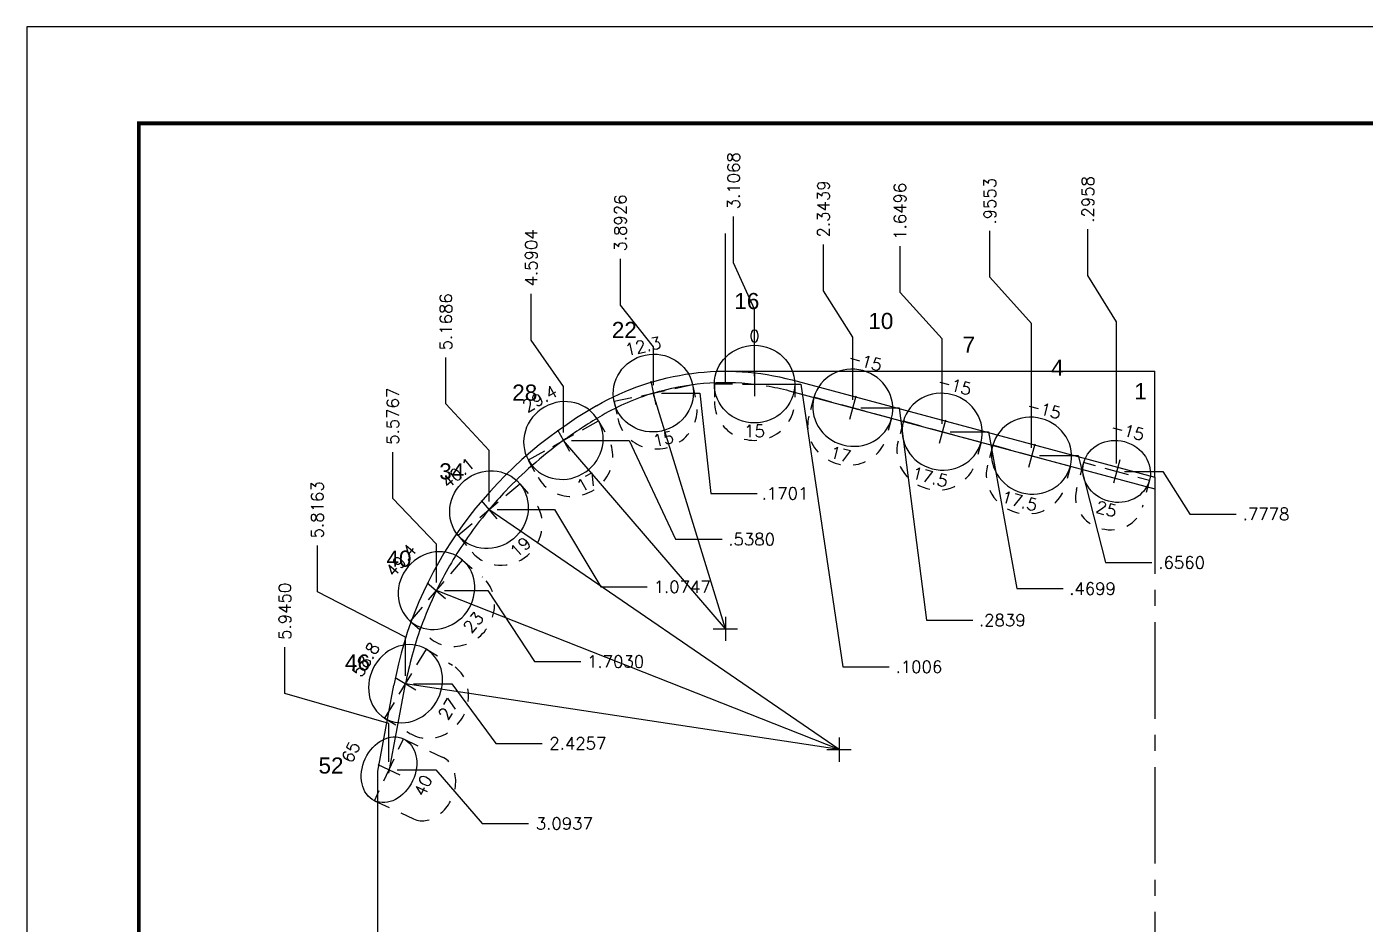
# Model space of a CAD drawing. Header units: inches. Extents: x -34 to 34, y 0 to 22.
# Drawn here: x -34 to -23.61, y 15.03 to 22 of the extents above; entities that cross this region are included whole.
import ezdxf
from ezdxf.enums import TextEntityAlignment as Align

# ---------------------------------------------------------------- set-up
doc = ezdxf.new("R2010")
doc.units = ezdxf.units.IN
doc.header["$MEASUREMENT"] = 0
doc.header["$PDMODE"] = 35
doc.linetypes.add('CENTER2', pattern=[1.125, 0.75, -0.125, 0.125, -0.125])
doc.linetypes.add('HIDDEN2', pattern=[0.1875, 0.125, -0.0625])
doc.layers.get('Defpoints').update_dxf_attribs({"color": 10})
for name, color, linetype in [('Blade1', 30, 'Continuous'), ('CLine', 5, 'CENTER2'), ('Dims', 4, 'Continuous'), ('Title Block', 7, 'Continuous')]:
    doc.layers.add(name, color=color, linetype=linetype)
doc.styles.add('RomanD', font='romand.shx', dxfattribs={"width": 0.9})
doc.styles.add('RomanS', font='romans')
doc.styles.get("Standard").update_dxf_attribs({"font": 'arial.ttf'})
doc.dimstyles.new('Copy of Standard', dxfattribs={"dimtxt": 0.094, "dimasz": 0.18, "dimexe": 0.0625, "dimexo": 0.0625, "dimgap": 0.045, "dimtad": 0, "dimtih": 1, "dimtoh": 1, "dimdec": 4, "dimzin": 4, "dimdsep": 46, "dimtxsty": 'RomanS', "dimcen": 0.09, "dimadec": 3, "dimazin": 1, "dimtfac": 1, "dimtdec": 4, "dimtofl": 0, "dimtmove": 0, "dimatfit": 1, "dimfxl": 1, "dimtolj": 1, "dimtzin": 0, "dimarcsym": 0})

# ---------------------------------------------------------------- blocks, each defined once
blk = doc.blocks.new('COT_Dblock')
at = {"layer": 'Title Block', "color": 8}
blk.add_lwpolyline([(0, 0), (34, 0), (34, 22), (0, 22)], close=True, dxfattribs=at)
at = {"layer": 'Title Block', "const_width": 0.03}
blk.add_lwpolyline([(33.13, 21.25), (0.87, 21.25), (0.87, 0.75), (33.13, 0.75)], close=True, dxfattribs=at)
at = {"layer": 'Title Block', "color": 1, "style": 'RomanS', "flags": 8}
for tag, p in [('FNAME', (0.62, 3.75)), ('REVDATE', (0.62, 2.25)), ('USER', (0.62, 0.75))]:
    blk.add_attdef(tag, text='', height=0.047, rotation=90, dxfattribs=at).set_placement(p, align=Align.BOTTOM_LEFT)
at = {"layer": 'Title Block', "color": 3, "style": 'RomanS', "flags": 8}
blk.add_attdef('DRAWN', text='', height=0.11, dxfattribs=at).set_placement((28.7, 1.984), align=Align.MIDDLE_CENTER)
for tag, p in [('DDATE', (28.356, 1.672)), ('CHECK', (28.356, 1.406)), ('MATRL', (28.356, 1.149)), ('PDATE', (28.356, 0.883)), ('SCALE', (29.896, 0.855)), ('SHEET', (32.005, 0.855))]:
    blk.add_attdef(tag, text='', height=0.094, dxfattribs=at).set_placement(p, align=Align.MIDDLE_LEFT)
at = {"layer": 'Title Block', "color": 3, "style": 'RomanD', "width": 0.9, "flags": 8}
for tag, height, p in [('TITL1', 0.125, (31.337, 1.684)), ('TITL2', 0.094, (31.337, 1.514)), ('TITL3', 0.094, (31.337, 1.374))]:
    blk.add_attdef(tag, text='', height=height, dxfattribs=at).set_placement(p, align=Align.MIDDLE_CENTER)
at = {"layer": 'Title Block', "color": 3, "style": 'RomanS', "flags": 8}
for tag, p in [('FSCM#', (30.337, 1.121)), ('DWG#', (31.81, 1.121)), ('REV#', (32.97, 1.121))]:
    blk.add_attdef(tag, text='', height=0.094, dxfattribs=at).set_placement(p, align=Align.TOP_CENTER)
blk = doc.blocks.new('CMark')
at = {"layer": 'CLine'}
for p, q in [((-0.094, 0), (0.094, 0)), ((0, 0.094), (0, -0.094))]:
    blk.add_line(p, q, dxfattribs=at)
blk = doc.blocks.new('1613@17')
for p, q in [((-0.17, 0), (-0.313, 0)), ((0.171, 0), (0.312, 0))]:
    blk.add_line(p, q)
at = {"color": 8, "linetype": 'HIDDEN2', "ltscale": 0.5}
blk.add_line((-0.313, 0), (-0.313, -0.152), dxfattribs=at)
at = {"color": 8, "linetype": 'HIDDEN2', "ltscale": 0.5, "flags": 128}
blk.add_lwpolyline([(0.312, 0), (0.312, -0.152)], dxfattribs=at)
blk.add_ellipse((0, 0), major_axis=(-0.312, 0), ratio=0.95632, start_param=3.141593, end_param=9.424778)
at = {"color": 8, "linetype": 'HIDDEN2', "ltscale": 0.5}
blk.add_ellipse((0, -0.152), major_axis=(-0.312, 0), ratio=0.95632, start_param=0, end_param=3.141593, dxfattribs=at)
blk.add_blockref('CMark', (0, 0))
at = {"style": 'RomanS'}
blk.add_text('17', height=0.094, dxfattribs=at).set_placement((0.001, -0.373), align=Align.MIDDLE_CENTER)
blk.add_attdef('ANG', text='', height=0.094, dxfattribs=at).set_placement((0, 0.298), align=Align.BOTTOM_CENTER)
blk = doc.blocks.new('1613@17.5')
for p, q in [((-0.17, 0), (-0.312, 0)), ((0.171, 0), (0.312, 0))]:
    blk.add_line(p, q)
at = {"color": 8, "linetype": 'HIDDEN2', "ltscale": 0.5}
blk.add_line((-0.312, 0), (-0.312, -0.159), dxfattribs=at)
at = {"color": 8, "linetype": 'HIDDEN2', "ltscale": 0.5, "flags": 128}
blk.add_lwpolyline([(0.312, 0), (0.312, -0.159)], dxfattribs=at)
at = {"extrusion": (0, 0, -1)}
blk.add_ellipse((0, 0), major_axis=(-0.312, 0), ratio=0.953717, start_param=-3.141592653589793, end_param=3.141592653589793, dxfattribs=at)
at = {"color": 8, "linetype": 'HIDDEN2', "ltscale": 0.5}
blk.add_ellipse((0, -0.159), major_axis=(0.312, 0), ratio=0.953717, start_param=3.141593, end_param=6.283185, dxfattribs=at)
blk.add_blockref('CMark', (0, 0))
at = {"style": 'RomanS'}
blk.add_text('17.5', height=0.094, dxfattribs=at).set_placement((0, -0.364), align=Align.MIDDLE_CENTER)
blk.add_attdef('ANG', text='', height=0.094, dxfattribs=at).set_placement((0, 0.298), align=Align.BOTTOM_CENTER)
blk = doc.blocks.new('1613@15')
for p, q in [((-0.17, 0), (-0.312, 0)), ((0.171, 0), (0.312, 0))]:
    blk.add_line(p, q)
at = {"color": 8, "linetype": 'HIDDEN2', "ltscale": 0.5}
blk.add_line((-0.312, 0), (-0.312, -0.135), dxfattribs=at)
at = {"color": 8, "linetype": 'HIDDEN2', "ltscale": 0.5, "flags": 128}
blk.add_lwpolyline([(0.312, 0), (0.312, -0.135)], dxfattribs=at)
blk.add_ellipse((0, 0), major_axis=(-0.312, 0), ratio=0.965926, start_param=-3.141592653589793, end_param=3.141592653589793)
at = {"color": 8, "linetype": 'HIDDEN2', "ltscale": 0.5}
blk.add_ellipse((0, -0.135), major_axis=(-0.312, 0), ratio=0.965926, start_param=0, end_param=3.141593, dxfattribs=at)
blk.add_blockref('CMark', (0, 0))
at = {"style": 'RomanS'}
blk.add_text('15', height=0.094, dxfattribs=at).set_placement((0, -0.364), align=Align.MIDDLE_CENTER)
blk.add_attdef('ANG', text='', height=0.094, dxfattribs=at).set_placement((0, 0.298), align=Align.BOTTOM_CENTER)
blk = doc.blocks.new('1613@19')
for p, q in [((-0.17, 0), (-0.313, 0)), ((0.171, 0), (0.312, 0))]:
    blk.add_line(p, q)
at = {"color": 8, "linetype": 'HIDDEN2', "ltscale": 0.5}
blk.add_line((-0.313, 0), (-0.313, -0.169), dxfattribs=at)
at = {"color": 8, "linetype": 'HIDDEN2', "ltscale": 0.5, "flags": 128}
blk.add_lwpolyline([(0.312, 0), (0.312, -0.169)], dxfattribs=at)
at = {"extrusion": (0, 0, -1)}
blk.add_ellipse((0, 0), major_axis=(-0.312, 0), ratio=0.945519, start_param=3.141593, end_param=9.424778, dxfattribs=at)
at = {"color": 8, "linetype": 'HIDDEN2', "ltscale": 0.5}
blk.add_ellipse((0, -0.169), major_axis=(0.312, 0), ratio=0.945519, start_param=3.141593, end_param=6.283185, dxfattribs=at)
blk.add_blockref('CMark', (0, 0))
at = {"style": 'RomanS'}
blk.add_text('19', height=0.094, dxfattribs=at).set_placement((0, -0.379), align=Align.MIDDLE_CENTER)
blk.add_attdef('ANG', text='', height=0.094, dxfattribs=at).set_placement((0, 0.298), align=Align.BOTTOM_CENTER)
blk = doc.blocks.new('1613@23')
for p, q in [((-0.17, 0), (-0.313, 0)), ((0.171, 0), (0.312, 0))]:
    blk.add_line(p, q)
at = {"color": 8, "linetype": 'HIDDEN2', "ltscale": 0.5}
blk.add_line((-0.313, 0), (-0.313, -0.203), dxfattribs=at)
at = {"color": 8, "linetype": 'HIDDEN2', "ltscale": 0.5, "flags": 128}
blk.add_lwpolyline([(0.312, 0), (0.312, -0.203)], dxfattribs=at)
blk.add_ellipse((0, 0), major_axis=(-0.312, 0), ratio=0.920512, start_param=3.141593, end_param=9.424778)
at = {"color": 8, "linetype": 'HIDDEN2', "ltscale": 0.5}
blk.add_ellipse((0, -0.203), major_axis=(-0.312, 0), ratio=0.920512, start_param=0, end_param=3.141593, dxfattribs=at)
blk.add_blockref('CMark', (0, 0))
at = {"style": 'RomanS'}
blk.add_text('23', height=0.094, dxfattribs=at).set_placement((-0.001, -0.379), align=Align.MIDDLE_CENTER)
blk.add_attdef('ANG', text='', height=0.094, dxfattribs=at).set_placement((0, 0.287), align=Align.BOTTOM_CENTER)
blk = doc.blocks.new('1613@27')
for p, q in [((-0.17, 0), (-0.313, 0)), ((0.171, 0), (0.312, 0))]:
    blk.add_line(p, q)
at = {"color": 8, "linetype": 'HIDDEN2', "ltscale": 0.5}
blk.add_line((-0.313, 0), (-0.313, -0.236), dxfattribs=at)
at = {"color": 8, "linetype": 'HIDDEN2', "ltscale": 0.5, "flags": 128}
blk.add_lwpolyline([(0.312, 0), (0.312, -0.236)], dxfattribs=at)
blk.add_ellipse((0, 0), major_axis=(-0.312, 0), ratio=0.891008, start_param=3.141593, end_param=9.424778)
at = {"color": 8, "linetype": 'HIDDEN2', "ltscale": 0.5}
blk.add_ellipse((0, -0.236), major_axis=(-0.312, 0), ratio=0.891008, start_param=0, end_param=3.141593, dxfattribs=at)
blk.add_blockref('CMark', (0, 0))
at = {"style": 'RomanS'}
blk.add_text('27', height=0.094, dxfattribs=at).set_placement((0.003, -0.384), align=Align.MIDDLE_CENTER)
blk.add_attdef('ANG', text='', height=0.094, dxfattribs=at).set_placement((0, 0.287), align=Align.BOTTOM_CENTER)
blk = doc.blocks.new('1313@40')
for p, q in [((-0.265, 0), (-0.177, 0)), ((0.177, 0), (0.264, 0))]:
    blk.add_line(p, q)
at = {"color": 8, "linetype": 'HIDDEN2'}
for p, q in [((-0.265, 0), (-0.265, -0.334)), ((0.264, 0), (0.264, -0.334))]:
    blk.add_line(p, q, dxfattribs=at)
blk.add_ellipse((0, 0), major_axis=(0.265, 0), ratio=0.765974)
blk.add_ellipse((0, -0.334), major_axis=(-0.265, 0), ratio=0.765974, start_param=0, end_param=3.141593, dxfattribs=at)
blk.add_blockref('CMark', (0, 0))
at = {"style": 'RomanS'}
blk.add_text('40', height=0.094, dxfattribs=at).set_placement((0, -0.292), align=Align.MIDDLE_CENTER)
blk.add_attdef('ANG', text='', height=0.094, dxfattribs=at).set_placement((0, 0.251), align=Align.BOTTOM_CENTER)
blk = doc.blocks.new('*D203')
at = {"layer": 'Defpoints', "color": 0, "transparency": 16777216}
for p in [(-25.761, 20.43), (-25.243, 19.327), (-25.539, 18.549)]:
    blk.add_point(p, dxfattribs=at)
at = {"layer": 'Dims', "color": 0, "lineweight": -2, "transparency": 16777216}
for p, q in [((-25.761, 20.07), (-25.761, 20.43)), ((-25.539, 19.71), (-25.761, 20.07)), ((-25.539, 18.611), (-25.539, 19.71))]:
    blk.add_line(p, q, dxfattribs=at)
at = {"layer": 'Dims', "color": 0, "transparency": 16777216, "insert": (-25.761, 20.66), "char_height": 0.094, "attachment_point": 5, "rotation": 90, "style": 'RomanS'}
blk.add_mtext('\\A1;.2958', dxfattribs=at)
blk = doc.blocks.new('*D204')
at = {"layer": 'Defpoints', "color": 0, "transparency": 16777216}
for p in [(-26.522, 20.416), (-25.243, 19.327), (-26.198, 18.671)]:
    blk.add_point(p, dxfattribs=at)
at = {"layer": 'Dims', "color": 0, "lineweight": -2, "transparency": 16777216}
for p, q in [((-26.522, 20.056), (-26.522, 20.416)), ((-26.198, 19.696), (-26.522, 20.056)), ((-26.198, 18.733), (-26.198, 19.696))]:
    blk.add_line(p, q, dxfattribs=at)
at = {"layer": 'Dims', "color": 0, "transparency": 16777216, "insert": (-26.522, 20.646), "char_height": 0.094, "attachment_point": 5, "rotation": 90, "style": 'RomanS'}
blk.add_mtext('\\A1;.9553', dxfattribs=at)
blk = doc.blocks.new('*D205')
at = {"layer": 'Defpoints', "color": 0, "transparency": 16777216}
for p in [(-27.22, 20.297), (-25.243, 19.327), (-26.892, 18.857)]:
    blk.add_point(p, dxfattribs=at)
at = {"layer": 'Dims', "color": 0, "lineweight": -2, "transparency": 16777216}
for p, q in [((-27.22, 19.937), (-27.22, 20.297)), ((-26.892, 19.577), (-27.22, 19.937)), ((-26.892, 18.919), (-26.892, 19.577))]:
    blk.add_line(p, q, dxfattribs=at)
at = {"layer": 'Dims', "color": 0, "transparency": 16777216, "insert": (-27.22, 20.568), "char_height": 0.094, "attachment_point": 5, "rotation": 90, "style": 'RomanS'}
blk.add_mtext('\\A1;1.6496', dxfattribs=at)
blk = doc.blocks.new('*D206')
at = {"layer": 'Defpoints', "color": 0, "transparency": 16777216}
for p in [(-27.814, 20.311), (-25.243, 19.327), (-27.587, 19.043)]:
    blk.add_point(p, dxfattribs=at)
at = {"layer": 'Dims', "color": 0, "lineweight": -2, "transparency": 16777216}
for p, q in [((-27.814, 19.951), (-27.814, 20.311)), ((-27.587, 19.591), (-27.814, 19.951)), ((-27.587, 19.105), (-27.587, 19.591))]:
    blk.add_line(p, q, dxfattribs=at)
at = {"layer": 'Dims', "color": 0, "transparency": 16777216, "insert": (-27.814, 20.586), "char_height": 0.094, "attachment_point": 5, "rotation": 90, "style": 'RomanS'}
blk.add_mtext('\\A1;2.3439', dxfattribs=at)
blk = doc.blocks.new('*D207')
at = {"layer": 'Defpoints', "color": 0, "transparency": 16777216}
for p in [(-28.512, 20.527), (-28.35, 19.226), (-25.243, 19.327)]:
    blk.add_point(p, dxfattribs=at)
at = {"layer": 'Dims', "color": 0, "lineweight": -2, "transparency": 16777216}
for p, q in [((-28.512, 20.167), (-28.512, 20.527)), ((-28.35, 19.807), (-28.512, 20.167)), ((-28.35, 19.289), (-28.35, 19.807))]:
    blk.add_line(p, q, dxfattribs=at)
at = {"layer": 'Dims', "color": 0, "transparency": 16777216, "insert": (-28.512, 20.805), "char_height": 0.094, "attachment_point": 5, "rotation": 90, "style": 'RomanS'}
blk.add_mtext('\\A1;3.1068', dxfattribs=at)
blk = doc.blocks.new('*D208')
at = {"layer": 'Defpoints', "color": 0, "transparency": 16777216}
for p in [(-29.391, 20.199), (-25.243, 19.327), (-29.135, 19.157)]:
    blk.add_point(p, dxfattribs=at)
at = {"layer": 'Dims', "color": 0, "lineweight": -2, "transparency": 16777216}
for p, q in [((-29.391, 19.839), (-29.391, 20.199)), ((-29.135, 19.517), (-29.391, 19.839)), ((-29.135, 19.219), (-29.135, 19.517))]:
    blk.add_line(p, q, dxfattribs=at)
at = {"layer": 'Dims', "color": 0, "transparency": 16777216, "insert": (-29.391, 20.477), "char_height": 0.094, "attachment_point": 5, "rotation": 90, "style": 'RomanS'}
blk.add_mtext('\\A1;3.8926', dxfattribs=at)
blk = doc.blocks.new('*D209')
at = {"layer": 'Defpoints', "color": 0, "transparency": 16777216}
for p in [(-30.083, 19.927), (-25.243, 19.327), (-29.833, 18.789)]:
    blk.add_point(p, dxfattribs=at)
at = {"layer": 'Dims', "color": 0, "lineweight": -2, "transparency": 16777216}
for p, q in [((-30.083, 19.567), (-30.083, 19.927)), ((-29.833, 19.207), (-30.083, 19.567)), ((-29.833, 18.851), (-29.833, 19.207))]:
    blk.add_line(p, q, dxfattribs=at)
at = {"layer": 'Dims', "color": 0, "transparency": 16777216, "insert": (-30.083, 20.207), "char_height": 0.094, "attachment_point": 5, "rotation": 90, "style": 'RomanS'}
blk.add_mtext('\\A1;4.5904', dxfattribs=at)
blk = doc.blocks.new('*D210')
at = {"layer": 'Defpoints', "color": 0, "transparency": 16777216}
for p in [(-30.746, 19.432), (-25.243, 19.327), (-30.411, 18.252)]:
    blk.add_point(p, dxfattribs=at)
at = {"layer": 'Dims', "color": 0, "lineweight": -2, "transparency": 16777216}
for p, q in [((-30.746, 19.072), (-30.746, 19.432)), ((-30.411, 18.712), (-30.746, 19.072)), ((-30.411, 18.314), (-30.411, 18.712))]:
    blk.add_line(p, q, dxfattribs=at)
at = {"layer": 'Dims', "color": 0, "transparency": 16777216, "insert": (-30.746, 19.71), "char_height": 0.094, "attachment_point": 5, "rotation": 90, "style": 'RomanS'}
blk.add_mtext('\\A1;5.1686', dxfattribs=at)
blk = doc.blocks.new('*D211')
at = {"layer": 'Defpoints', "color": 0, "transparency": 16777216}
for p in [(-25.243, 19.327), (-31.158, 18.699), (-30.82, 17.624)]:
    blk.add_point(p, dxfattribs=at)
at = {"layer": 'Dims', "color": 0, "lineweight": -2, "transparency": 16777216}
for p, q in [((-31.158, 18.339), (-31.158, 18.699)), ((-30.82, 17.984), (-31.158, 18.339)), ((-30.82, 17.686), (-30.82, 17.984))]:
    blk.add_line(p, q, dxfattribs=at)
at = {"layer": 'Dims', "color": 0, "transparency": 16777216, "insert": (-31.158, 18.977), "char_height": 0.094, "attachment_point": 5, "rotation": 90, "style": 'RomanS'}
blk.add_mtext('\\A1;5.5767', dxfattribs=at)
blk = doc.blocks.new('*D212')
at = {"layer": 'Defpoints', "color": 0, "transparency": 16777216}
for p in [(-25.243, 19.327), (-31.744, 17.974), (-31.059, 16.901)]:
    blk.add_point(p, dxfattribs=at)
at = {"layer": 'Dims', "color": 0, "lineweight": -2, "transparency": 16777216}
for p, q in [((-31.744, 17.614), (-31.744, 17.974)), ((-31.059, 17.261), (-31.744, 17.614)), ((-31.059, 16.963), (-31.059, 17.261))]:
    blk.add_line(p, q, dxfattribs=at)
at = {"layer": 'Dims', "color": 0, "transparency": 16777216, "insert": (-31.744, 18.251), "char_height": 0.094, "attachment_point": 5, "rotation": 90, "style": 'RomanS'}
blk.add_mtext('\\A1;5.8163', dxfattribs=at)
blk = doc.blocks.new('*D213')
at = {"layer": 'Defpoints', "color": 0, "transparency": 16777216}
for p in [(-25.243, 19.327), (-31.996, 17.185), (-31.188, 16.233)]:
    blk.add_point(p, dxfattribs=at)
at = {"layer": 'Dims', "color": 0, "lineweight": -2, "transparency": 16777216}
for p, q in [((-31.996, 16.825), (-31.996, 17.185)), ((-31.188, 16.593), (-31.996, 16.825)), ((-31.188, 16.295), (-31.188, 16.593))]:
    blk.add_line(p, q, dxfattribs=at)
at = {"layer": 'Dims', "color": 0, "transparency": 16777216, "insert": (-31.996, 17.463), "char_height": 0.094, "attachment_point": 5, "rotation": 90, "style": 'RomanS'}
blk.add_mtext('\\A1;5.9450', dxfattribs=at)
blk = doc.blocks.new('*D214')
at = {"layer": 'Defpoints', "color": 0, "transparency": 16777216}
for p in [(-25.243, 19.327), (-25.539, 18.549), (-24.609, 18.218)]:
    blk.add_point(p, dxfattribs=at)
at = {"layer": 'Dims', "color": 0, "lineweight": -2, "transparency": 16777216}
for p, q in [((-25.476, 18.549), (-25.179, 18.549)), ((-25.179, 18.549), (-24.969, 18.218)), ((-24.969, 18.218), (-24.609, 18.218))]:
    blk.add_line(p, q, dxfattribs=at)
at = {"layer": 'Dims', "color": 0, "transparency": 16777216, "insert": (-24.378, 18.218), "char_height": 0.094, "attachment_point": 5, "style": 'RomanS'}
blk.add_mtext('\\A1;.7778', dxfattribs=at)
blk = doc.blocks.new('*D215')
at = {"layer": 'Defpoints', "color": 0, "transparency": 16777216}
for p in [(-25.243, 19.327), (-26.198, 18.671), (-25.264, 17.841)]:
    blk.add_point(p, dxfattribs=at)
at = {"layer": 'Dims', "color": 0, "lineweight": -2, "transparency": 16777216}
for p, q in [((-26.136, 18.671), (-25.838, 18.671)), ((-25.838, 18.671), (-25.624, 17.841)), ((-25.624, 17.841), (-25.264, 17.841))]:
    blk.add_line(p, q, dxfattribs=at)
at = {"layer": 'Dims', "color": 0, "transparency": 16777216, "insert": (-25.033, 17.841), "char_height": 0.094, "attachment_point": 5, "style": 'RomanS'}
blk.add_mtext('\\A1;.6560', dxfattribs=at)
blk = doc.blocks.new('*D216')
at = {"layer": 'Defpoints', "color": 0, "transparency": 16777216}
for p in [(-25.243, 19.327), (-26.892, 18.857), (-25.953, 17.639)]:
    blk.add_point(p, dxfattribs=at)
at = {"layer": 'Dims', "color": 0, "lineweight": -2, "transparency": 16777216}
for p, q in [((-26.83, 18.857), (-26.532, 18.857)), ((-26.532, 18.857), (-26.313, 17.639)), ((-26.313, 17.639), (-25.953, 17.639))]:
    blk.add_line(p, q, dxfattribs=at)
at = {"layer": 'Dims', "color": 0, "transparency": 16777216, "insert": (-25.725, 17.639), "char_height": 0.094, "attachment_point": 5, "style": 'RomanS'}
blk.add_mtext('\\A1;.4699', dxfattribs=at)
blk = doc.blocks.new('*D217')
at = {"layer": 'Defpoints', "color": 0, "transparency": 16777216}
for p in [(-25.243, 19.327), (-27.587, 19.043), (-26.655, 17.394)]:
    blk.add_point(p, dxfattribs=at)
at = {"layer": 'Dims', "color": 0, "lineweight": -2, "transparency": 16777216}
for p, q in [((-27.524, 19.043), (-27.227, 19.043)), ((-27.227, 19.043), (-27.015, 17.394)), ((-27.015, 17.394), (-26.655, 17.394))]:
    blk.add_line(p, q, dxfattribs=at)
at = {"layer": 'Dims', "color": 0, "transparency": 16777216, "insert": (-26.426, 17.394), "char_height": 0.094, "attachment_point": 5, "style": 'RomanS'}
blk.add_mtext('\\A1;.2839', dxfattribs=at)
blk = doc.blocks.new('*D218')
at = {"layer": 'Defpoints', "color": 0, "transparency": 16777216}
for p in [(-28.35, 19.226), (-25.243, 19.327), (-27.304, 17.032)]:
    blk.add_point(p, dxfattribs=at)
at = {"layer": 'Dims', "color": 0, "lineweight": -2, "transparency": 16777216}
for p, q in [((-28.287, 19.226), (-27.99, 19.226)), ((-27.99, 19.226), (-27.664, 17.032)), ((-27.664, 17.032), (-27.304, 17.032))]:
    blk.add_line(p, q, dxfattribs=at)
at = {"layer": 'Dims', "color": 0, "transparency": 16777216, "insert": (-27.073, 17.032), "char_height": 0.094, "attachment_point": 5, "style": 'RomanS'}
blk.add_mtext('\\A1;.1006', dxfattribs=at)
blk = doc.blocks.new('*D219')
at = {"layer": 'Defpoints', "color": 0, "transparency": 16777216}
for p in [(-25.243, 19.327), (-29.135, 19.157), (-28.33, 18.378)]:
    blk.add_point(p, dxfattribs=at)
at = {"layer": 'Dims', "color": 0, "lineweight": -2, "transparency": 16777216}
for p, q in [((-29.073, 19.157), (-28.775, 19.157)), ((-28.775, 19.157), (-28.69, 18.378)), ((-28.69, 18.378), (-28.33, 18.378))]:
    blk.add_line(p, q, dxfattribs=at)
at = {"layer": 'Dims', "color": 0, "transparency": 16777216, "insert": (-28.113, 18.378), "char_height": 0.094, "attachment_point": 5, "style": 'RomanS'}
blk.add_mtext('\\A1;.1701', dxfattribs=at)
blk = doc.blocks.new('*D220')
at = {"layer": 'Defpoints', "color": 0, "transparency": 16777216}
for p in [(-25.243, 19.327), (-29.833, 18.789), (-28.602, 18.022)]:
    blk.add_point(p, dxfattribs=at)
at = {"layer": 'Dims', "color": 0, "lineweight": -2, "transparency": 16777216}
for p, q in [((-29.771, 18.789), (-29.322, 18.789)), ((-29.322, 18.789), (-28.962, 18.022)), ((-28.962, 18.022), (-28.602, 18.022))]:
    blk.add_line(p, q, dxfattribs=at)
at = {"layer": 'Dims', "color": 0, "transparency": 16777216, "insert": (-28.372, 18.022), "char_height": 0.094, "attachment_point": 5, "style": 'RomanS'}
blk.add_mtext('\\A1;.5380', dxfattribs=at)
blk = doc.blocks.new('*D221')
at = {"layer": 'Defpoints', "color": 0, "transparency": 16777216}
for p in [(-25.243, 19.327), (-30.411, 18.252), (-29.182, 17.653)]:
    blk.add_point(p, dxfattribs=at)
at = {"layer": 'Dims', "color": 0, "lineweight": -2, "transparency": 16777216}
for p, q in [((-30.349, 18.252), (-29.902, 18.252)), ((-29.902, 18.252), (-29.542, 17.653)), ((-29.542, 17.653), (-29.182, 17.653))]:
    blk.add_line(p, q, dxfattribs=at)
at = {"layer": 'Dims', "color": 0, "transparency": 16777216, "insert": (-28.911, 17.653), "char_height": 0.094, "attachment_point": 5, "style": 'RomanS'}
blk.add_mtext('\\A1;1.0747', dxfattribs=at)
blk = doc.blocks.new('*D222')
at = {"layer": 'Defpoints', "color": 0, "transparency": 16777216}
for p in [(-25.243, 19.327), (-30.82, 17.624), (-29.699, 17.073)]:
    blk.add_point(p, dxfattribs=at)
at = {"layer": 'Dims', "color": 0, "lineweight": -2, "transparency": 16777216}
for p, q in [((-30.757, 17.624), (-30.419, 17.624)), ((-30.419, 17.624), (-30.059, 17.073)), ((-30.059, 17.073), (-29.699, 17.073))]:
    blk.add_line(p, q, dxfattribs=at)
at = {"layer": 'Dims', "color": 0, "transparency": 16777216, "insert": (-29.428, 17.073), "char_height": 0.094, "attachment_point": 5, "style": 'RomanS'}
blk.add_mtext('\\A1;1.7030', dxfattribs=at)
blk = doc.blocks.new('*D223')
at = {"layer": 'Defpoints', "color": 0, "transparency": 16777216}
for p in [(-25.243, 19.327), (-31.059, 16.901), (-29.999, 16.438)]:
    blk.add_point(p, dxfattribs=at)
at = {"layer": 'Dims', "color": 0, "lineweight": -2, "transparency": 16777216}
for p, q in [((-30.997, 16.901), (-30.699, 16.901)), ((-30.699, 16.901), (-30.359, 16.438)), ((-30.359, 16.438), (-29.999, 16.438))]:
    blk.add_line(p, q, dxfattribs=at)
at = {"layer": 'Dims', "color": 0, "transparency": 16777216, "insert": (-29.721, 16.438), "char_height": 0.094, "attachment_point": 5, "style": 'RomanS'}
blk.add_mtext('\\A1;2.4257', dxfattribs=at)
blk = doc.blocks.new('*D224')
at = {"layer": 'Defpoints', "color": 0, "transparency": 16777216}
for p in [(-25.243, 19.327), (-31.188, 16.233), (-30.104, 15.816)]:
    blk.add_point(p, dxfattribs=at)
at = {"layer": 'Dims', "color": 0, "lineweight": -2, "transparency": 16777216}
for p, q in [((-31.125, 16.233), (-30.824, 16.233)), ((-30.824, 16.233), (-30.464, 15.816)), ((-30.464, 15.816), (-30.104, 15.816))]:
    blk.add_line(p, q, dxfattribs=at)
at = {"layer": 'Dims', "color": 0, "transparency": 16777216, "insert": (-29.826, 15.816), "char_height": 0.094, "attachment_point": 5, "style": 'RomanS'}
blk.add_mtext('\\A1;3.0937', dxfattribs=at)
blk = doc.blocks.new('1313@25')
for p, q in [((-0.17, 0), (-0.265, 0)), ((0.171, 0), (0.264, 0))]:
    blk.add_line(p, q)
at = {"color": 8, "linetype": 'HIDDEN2', "ltscale": 0.5}
blk.add_line((-0.265, 0), (-0.265, -0.22), dxfattribs=at)
at = {"color": 8, "linetype": 'HIDDEN2', "ltscale": 0.5, "flags": 128}
blk.add_lwpolyline([(0.264, 0), (0.264, -0.22)], dxfattribs=at)
blk.add_ellipse((0, 0), major_axis=(0.264, 0), ratio=0.906308)
at = {"color": 8, "linetype": 'HIDDEN2', "ltscale": 0.5}
blk.add_ellipse((0, -0.22), major_axis=(0.264, 0), ratio=0.906308, start_param=3.141593, end_param=6.283185, dxfattribs=at)
blk.add_blockref('CMark', (0, 0))
at = {"style": 'RomanS'}
blk.add_text('25', height=0.094, dxfattribs=at).set_placement((0, -0.302), align=Align.MIDDLE_CENTER)
blk.add_attdef('ANG', text='', height=0.094, dxfattribs=at).set_placement((0, 0.251), align=Align.BOTTOM_CENTER)

msp = doc.modelspace()

# ---------------------------------------------------------------- linework, layer by layer
at = {"color": 5, "linetype": 'CENTER2'}
msp.add_line((-25.24289, 18.50417), (-25.24289, 9.95166), dxfattribs=at)
at = {"color": 7, "linetype": 'Continuous'}
for p, q in [((-31.27414, 16.22249), (-31.14914, 16.88916)), ((-31.18922, 16.20657), (-31.05904, 16.90087)), ((-31.27414, 12.79541), (-31.27414, 16.22249))]:
    msp.add_line(p, q, dxfattribs=at)
for points in [[(-29.57577, 19.05871, -0.19891237), (-28.05813, 19.25851), (-25.24289, 18.50417)], [(-29.13548, 19.15657, -0.10418883), (-28.34968, 19.22685, -0.10418883)], [(-28.25871, 19.21381, -0.0238405), (-28.0805, 19.17505), (-25.24289, 18.41472)]]:
    msp.add_lwpolyline(points, format="xyb", dxfattribs=at)
msp.add_ellipse((-27.69305, 16.38916), major_axis=(-3.5, 0), ratio=0.90478468, start_param=5.28035874, end_param=6.12463105, dxfattribs=at)
for points, knots in [([(-29.83454, 18.78797), (-29.91888, 18.72642), (-29.99974, 18.66168), (-30.07702, 18.59366), (-30.148, 18.53117), (-30.21596, 18.46592), (-30.3259, 18.35062), (-30.36953, 18.30185), (-30.41145, 18.25194)], [5.389389553, 5.389389553, 5.389389553, 5.389389553, 5.484232099, 5.484232099, 5.484232099, 5.571355556, 5.571355556, 5.632395671, 5.632395671, 5.632395671, 5.632395671]), ([(-30.41384, 18.24949), (-30.48029, 18.16976), (-30.54235, 18.08763), (-30.5999, 18.00302), (-30.68268, 17.88129), (-30.75611, 17.75442), (-30.81958, 17.62367)], [5.633595471, 5.633595471, 5.633595471, 5.633595471, 5.730402733, 5.730402733, 5.730402733, 5.869677639, 5.869677639, 5.869677639, 5.869677639]), ([(-30.81997, 17.6232), (-30.86516, 17.52966), (-30.90523, 17.43465), (-30.94003, 17.33811), (-30.99153, 17.19524), (-31.03149, 17.04903), (-31.05918, 16.90095)], [5.870017351, 5.870017351, 5.870017351, 5.870017351, 5.969114557, 5.969114557, 5.969114557, 6.115779028, 6.115779028, 6.115779028, 6.115779028])]:
    msp.add_open_spline(points, degree=3, knots=knots, dxfattribs=at)
at = {"layer": 'Blade1'}
for p, q in [((-28.57577, 17.32666), (-29.13548, 19.15657)), ((-28.57577, 17.32666), (-29.83331, 18.78866)), ((-27.69305, 16.38916), (-30.41145, 18.25194)), ((-27.69305, 16.38916), (-30.81958, 17.62367)), ((-27.69305, 16.38916), (-31.05918, 16.90095))]:
    msp.add_line(p, q, dxfattribs=at)
at = {"layer": 'Dims'}
for p, q in [((-28.57577, 19.24026), (-28.57577, 20.39498)), ((-28.57577, 19.32666), (-25.24289, 19.32666)), ((-25.24289, 18.50417), (-25.24289, 19.32666))]:
    msp.add_line(p, q, dxfattribs=at)
msp.add_lwpolyline([(-29.13548, 19.15657, 0.05675291), (-29.53257, 18.98388), (-29.55074, 18.97314), (-29.56888, 18.96237), (-29.587, 18.95155), (-29.60507, 18.94066), (-29.62308, 18.92967), (-29.64102, 18.91857), (-29.65681, 18.90862), (-29.6766, 18.89592), (-29.69425, 18.88437), (-29.71181, 18.87269), (-29.7293, 18.86089), (-29.74673, 18.849), (-29.76411, 18.83703), (-29.78145, 18.825), (-29.79875, 18.81291), (-29.81603, 18.80079), (-29.83331, 18.78866)], format="xyb", dxfattribs=at)

# ---------------------------------------------------------------- block references
at = {"layer": 'Blade1'}
msp.add_blockref('1613@15', (-28.34968, 19.22608), dxfattribs=at).add_auto_attribs({'ANG': '0'})
for name, p, rotation, values in [('1613@15', (-29.13548, 19.15657), 12.3, {'ANG': '12.3'}), ('1613@17', (-27.58675, 19.04275), 345, {'ANG': '-15'}), ('1613@17.5', (-26.89249, 18.85673), 345, {'ANG': '-15'}), ('1613@17', (-29.83331, 18.78866), 29.4, {'ANG': '29.4'}), ('1613@17.5', (-26.19823, 18.6707), 345, {'ANG': '-15'}), ('1313@25', (-25.53864, 18.54884), 345, {'ANG': '-15'}), ('1613@19', (-30.41145, 18.25194), 40.1, {'ANG': '40.1'}), ('1613@23', (-30.81958, 17.62367), 49.4, {'ANG': '49.4'}), ('1613@27', (-31.05918, 16.90095), 58.8, {'ANG': '58.8'}), ('1313@40', (-31.18787, 16.23295), 65, {'ANG': '65'})]:
    msp.add_blockref(name, p, dxfattribs=dict(at, rotation=rotation)).add_auto_attribs(values)
at = {"layer": 'Dims'}
for p in [(-28.57577, 17.32666), (-27.69305, 16.38916)]:
    msp.add_blockref('CMark', p, dxfattribs=at)
at = {"layer": 'Title Block'}
msp.add_blockref('COT_Dblock', (-34, 0), dxfattribs=at)

# ---------------------------------------------------------------- texts
at = {"layer": 'Blade1'}
for s, p in [('16', (-28.50644, 19.80873)), ('10', (-27.46589, 19.65408)), ('22', (-29.45755, 19.58432)), ('7', (-26.73366, 19.47039)), ('4', (-26.04638, 19.29067)), ('1', (-25.40173, 19.10872)), ('28', (-30.2308, 19.09807)), ('34', (-30.7975, 18.48693)), ('40', (-31.20755, 17.80903)), ('46', (-31.52956, 17.00328)), ('52', (-31.73494, 16.20346))]:
    msp.add_text(s, height=0.125, dxfattribs=at).set_placement(p)

# ---------------------------------------------------------------- dimensions: what is measured, and where the dimension line sits
at = {"layer": 'Dims'}
for feature_location, offset, dtype, origin, picture, middle in [((-28.34968, 19.22608), (-0.16204, 1.30114), 1, (-25.24289, 19.32666), '*D207', (-28.51172, 20.80498)), ((-27.58675, 19.04275), (-0.22681, 1.26817), 1, (-25.24289, 19.32666), '*D206', (-27.81356, 20.58645)), ((-26.19823, 18.6707), (-0.32373, 1.74488), 1, (-25.24289, 19.32666), '*D204', (-26.52196, 20.64634)), ((-25.5386446143, 18.5488372864), (-0.2223238652, 1.8807001048), 1, (-25.2428946143, 19.3266569053), '*D203', (-25.7609684796, 20.660299296)), ((-29.13548, 19.15657), (-0.25592, 1.04271), 1, (-25.24289, 19.32666), '*D208', (-29.39141, 20.47705)), ((-26.89249, 18.85673), (-0.32763, 1.44024), 1, (-25.24289, 19.32666), '*D205', (-27.22012, 20.56801)), ((-29.83331, 18.78866), (-0.24928, 1.13851), 1, (-25.24289, 19.32666), '*D209', (-30.08259, 20.20717)), ((-30.41145, 18.25194), (-0.33439, 1.17983), 1, (-25.24289, 19.32666), '*D210', (-30.74584, 19.70954)), ((-31.18787, 16.23295), (-0.80768, 0.95211), 1, (-25.24289, 19.32666), '*D213', (-31.99555, 17.46282)), ((-31.05918, 16.90095), (-0.68502, 1.07255), 1, (-25.24289, 19.32666), '*D212', (-31.74421, 18.25126)), ((-30.81958, 17.62367), (-0.33818, 1.07548), 1, (-25.24289, 19.32666), '*D211', (-31.15775, 18.97691)), ((-31.18787, 16.23295), (1.08434, -0.41732), 0, (-25.24289, 19.32666), '*D224', (-29.82577, 15.81563)), ((-31.05918, 16.90095), (1.06038, -0.46247), 0, (-25.24289, 19.32666), '*D223', (-29.72104, 16.43848)), ((-30.81958, 17.62367), (1.12098, -0.55025), 0, (-25.24289, 19.32666), '*D222', (-29.42755, 17.07342)), ((-30.41145, 18.25194), (1.22949, -0.5994), 0, (-25.24289, 19.32666), '*D221', (-28.91091, 17.65254)), ((-29.83331, 18.78866), (1.23082, -0.76632), 0, (-25.24289, 19.32666), '*D220', (-28.37172, 18.02234)), ((-29.13548, 19.15657), (0.80528, -0.77838), 0, (-25.24289, 19.32666), '*D219', (-28.11287, 18.37819)), ((-28.34968, 19.22608), (1.04578, -2.19452), 0, (-25.24289, 19.32666), '*D218', (-27.07314, 17.03156)), ((-27.58675, 19.04275), (0.93214, -1.64837), 0, (-25.24289, 19.32666), '*D217', (-26.42609, 17.39438)), ((-26.89249, 18.85673), (0.93908, -1.21814), 0, (-25.24289, 19.32666), '*D216', (-25.72489, 17.63859)), ((-26.19823, 18.6707), (0.93448, -0.82977), 0, (-25.24289, 19.32666), '*D215', (-25.03299, 17.84093)), ((-25.53864, 18.54884), (0.92964, -0.33113), 0, (-25.24289, 19.32666), '*D214', (-24.37824, 18.21771))]:
    dim = msp.add_ordinate_dim(feature_location=feature_location, offset=offset, dtype=dtype, origin=origin, dimstyle='Copy of Standard', dxfattribs=at)
    dim.commit()
    dim.dimension.update_dxf_attribs({"geometry": picture, "text_midpoint": middle})

doc.saveas('drawing.dxf')
